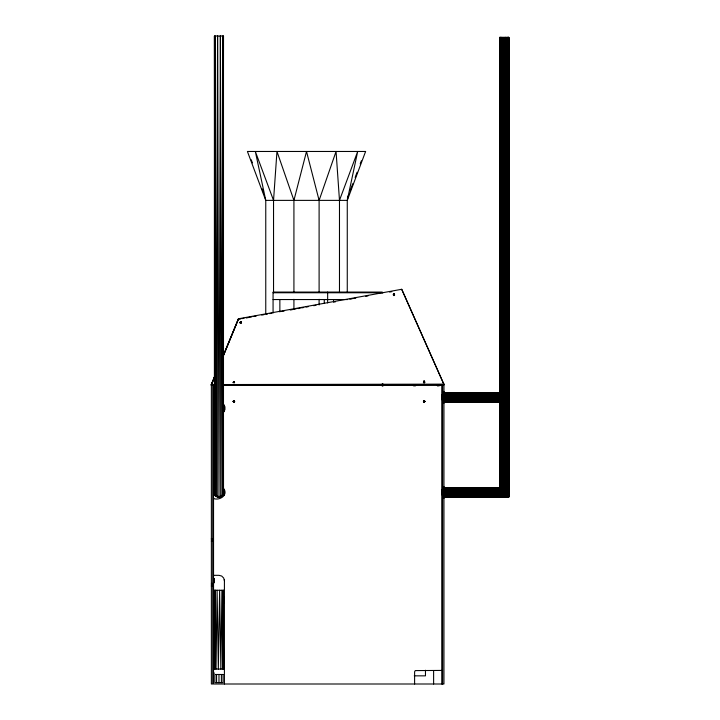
<?xml version="1.0" encoding="UTF-8"?>
<svg xmlns="http://www.w3.org/2000/svg" width="720" height="720" viewBox="0 0 720 720"><rect width="100%" height="100%" fill="white"/><g stroke="black" fill="none" stroke-linecap="round" stroke-linejoin="round"><path stroke-width="1.08" d="M217.584 36L217.251 496.62C220.077 497.889 223.569 495.513 223.488 492.453L223.488 36L214.47 36L214.47 492.453C214.389 495.531 217.872 497.826 220.707 496.62L220.374 36L218.979 496.962L217.584 36L215.793 495.639L217.584 496.746L220.374 496.746C223.137 495.819 224.451 492.156 222.624 489.798M223.488 36L223.146 494.181L222.624 36L222.165 495.639L220.374 36M500.04 59.796L499.968 37.359L499.842 392.931L443.133 393.003L500.094 393.192L500.355 37.359L500.508 393.606L443.133 394.173L501.759 394.857L502.011 37.359L502.533 395.631L443.133 396.189L446.742 396.81L503.379 396.477L504.261 37.359L504.261 492.453L461.565 492.921L460.791 491.733L443.133 491.283L502.533 490.725L502.533 399.087L443.133 398.529L447.885 397.944L503.379 398.241L503.379 491.571L447.561 491.823C444.411 492.723 449.649 493.668 447.201 491.733L443.133 492.453C443.835 493.47 449.73 493.632 447.201 491.733L503.379 491.571L443.133 491.283L446.742 491.904L446.922 493.119L505.143 493.335L505.431 37.359L504.261 397.359L505.143 493.335L443.133 493.623L447.885 493.038L505.143 493.335L461.583 492.939C457.29 493.812 463.761 492.669 460.512 491.787C459 494.505 463.455 491.868 460.323 491.904L447.561 491.823L460.323 491.904L460.152 492.795L460.791 493.173L505.143 493.335L461.466 493.038M460.872 496.44L444.24 496.719L508.428 496.62L443.133 496.359L508.014 496.206L508.167 37.359L508.428 496.62L443.133 496.809L508.752 496.944L508.617 37.359L508.77 496.962L443.133 496.962L443.133 487.944L499.77 487.962L508.77 496.962L508.77 37.359L499.752 37.359L499.77 392.868L504.261 397.359L499.752 401.868L443.133 401.868L443.133 392.85L499.77 392.868L444.24 393.066L464.301 393.471M214.542 377.865L214.92 213.678M461.142 396.729L503.379 396.477L443.133 396.189L461.367 396.936L503.379 396.477L503.091 37.359L502.533 395.631L443.133 395.1L501.759 394.857L501.075 37.359L500.508 393.606L443.133 393.453L500.094 393.192L499.968 37.359M507.447 37.359L506.772 494.955L443.133 495.639L508.014 496.206L507.447 37.359L507.447 495.639L443.133 495.639M214.632 657.774L214.65 669.06L214.47 590.265L223.308 590.265L223.488 669.06L214.65 669.06L215.181 590.265L214.173 601.731L215.154 604.224L213.543 601.992L214.803 601.479L214.632 598.005M222.822 667.944L223.146 657.819L224.415 657.333L222.804 655.101C223.893 657.18 225.045 660.852 222.75 662.553L223.155 661.248L224.415 661.761L222.804 663.993L223.56 660.474L223.146 601.497L224.415 601.992L222.804 604.224L223.56 600.705L223.308 590.265L222.777 669.06L221.931 590.265L220.851 669.06L219.618 590.265L218.34 669.06L217.107 590.265L216.027 669.06L215.181 590.265M234.567 382.743L234.009 381.456L233.226 382.743L233.55 381.528L234.567 382.743L234.009 381.456L233.226 382.743M241.425 322.83L240.867 321.543L240.084 322.83L240.408 321.615L241.425 322.83L240.867 321.543L240.084 322.83M214.812 490.725L214.812 494.181L215.334 36L215.793 495.639L214.812 494.181L214.47 36L214.47 492.453L215.334 495.108L217.584 496.746M214.326 491.733L215.334 495.108L214.479 492.174M214.92 595.827L214.65 669.06M223.308 590.265L223.488 669.06L223.146 661.275L223.785 657.585L222.75 656.541L223.38 656.037L224.415 657.333M214.326 408.951L215.046 406.458M218.052 496.233L217.593 497.187L214.587 494.118L214.497 490.401L215.118 489.789L214.101 493.155L215.253 495.684L217.593 497.187L220.365 497.187L222.705 495.684L223.857 493.155L223.461 490.401L222.84 489.789L223.857 493.155L222.705 495.684L220.104 497.016L217.854 497.016L215.253 495.684L214.101 493.155L214.497 490.401M223.29 493.173L223.434 491.733L222.624 495.108L220.374 496.746M273.537 292.563L273.537 200.376L276.966 151.47L293.922 200.376L293.922 292.563M214.515 407.556L214.812 409.95M222.624 410.877C223.74 406.206 223.902 410.508 222.624 405.576M214.497 492.966L214.524 491.733M223.461 407.718L223.488 492.453L222.624 495.108M423.522 401.094L423.675 401.958L424.548 401.958L424.701 401.094L423.882 400.797C422.136 402.606 426.375 401.94 424.107 400.752C421.857 402.039 426.231 402.471 424.233 400.761L423.477 401.202L424.233 402.102L424.791 401.436L424.233 400.761M215.208 656.541L214.578 656.037L213.543 658.593C215.163 658.818 214.893 657.747 213.543 657.333L215.154 655.101L213.543 657.333L214.803 657.846L214.812 661.275L213.543 661.761L215.154 663.993L214.173 661.509L214.812 657.819L214.803 598.068L213.543 597.555L215.154 595.323L214.101 598.023L214.173 601.731L213.543 601.677L214.812 598.05L214.47 590.265M214.101 657.801L214.173 661.509L213.543 661.446L214.803 657.846M223.857 601.524L223.785 597.816L222.804 595.323L224.415 597.555L223.155 598.068L223.488 599.769L222.75 602.784L224.415 600.723L223.407 600.642L223.146 601.497L223.785 597.816L222.75 596.763L223.38 596.259L224.415 597.555M214.497 406.179L214.101 408.924L214.587 409.887L214.497 406.179L215.118 405.558L214.101 408.924L214.866 410.616M241.191 323.19L241.263 322.542L240.111 322.362L240.318 323.19M394.389 295.497L394.461 294.849L393.948 295.65L393.606 294.993L394.389 295.497L394.065 293.85L393.309 294.246L393.516 295.506M424.521 382.761L424.197 381.114L423.414 382.401L423.738 381.186L424.755 382.401L423.738 382.257L424.08 382.914L424.755 382.401L424.197 381.114L423.648 382.77M441.954 399.753L442.251 395.595M441.954 494.847L442.251 490.689M223.461 406.179L222.705 411.453L223.857 408.924L222.84 405.558L223.857 408.924L223.371 409.887L222.615 409.608M219.906 496.233L220.365 497.187L223.371 494.118L223.461 490.401M447.579 396.738L447.714 397.872L446.22 398.079L460.791 398.079L461.529 397.26L460.791 396.639L447.561 396.729C444.78 398.061 449.217 397.98 447.48 396.693L503.379 396.477M214.173 578.799L214.173 582.714L213.543 582.975L214.101 582.507L213.543 578.853L214.173 578.799L213.543 578.538M223.56 600.705L222.75 596.763L223.407 598.905L223.92 598.662L224.415 599.778L223.416 601.353L223.38 603.288L224.415 601.992L223.155 601.479L224.415 597.87L223.785 597.816M223.488 659.547L223.146 661.275L224.415 657.648L223.785 657.585M447.633 397.944L447.561 396.729L447.93 397.314L447.201 398.079L443.133 397.359L446.742 396.81L446.922 398.025L503.379 398.241L443.133 398.529M447.633 493.038L447.876 492.174L447.201 491.733L447.894 492.678L446.22 493.173L446.922 493.119M461.394 492.768L504.261 492.453L461.367 492.03L461.214 493.038L461.475 492.228L460.791 491.733L503.379 491.571L461.142 491.823M293.922 200.376L306.513 151.47L319.104 200.376L319.104 292.563M393.606 293.922L393.363 294.723L394.182 294.453L394.623 295.137L394.065 293.85L393.714 294.453M447.885 397.944L447.201 396.639M459.864 398.061L460.647 398.061L460.071 397.359L460.791 396.639L461.457 397.638L459.801 398.07L461.565 397.908L461.169 396.738M447.885 493.038L460.512 493.119L446.436 493.137M222.912 409.995L223.443 407.556M214.47 492.453L215.046 490.689M319.104 200.376L336.06 151.47L339.48 200.376L339.48 292.563M339.48 200.376L357.687 151.47L347.265 200.376L347.265 292.563M347.364 198.18L348.534 195.066M350.091 190.917L352.818 183.645M355.149 177.417L357.093 172.233M360.207 163.926L361.377 160.812M214.605 385.128L211.23 385.137L211.23 384.561L215.055 375.318M222.705 356.814L238.428 318.798L401.715 289.287L444.078 384.723L222.48 385.119L443.943 385.128L443.943 393.696M214.857 376.281L211.419 384.588L212.67 385.11M223.443 355.518L238.482 319.176M211.23 385.137L215.055 375.885M223.56 355.338L238.428 318.798M415.026 385.812L415.323 385.128M438.804 385.812L439.092 385.128M223.758 412.038L224.937 409.59L224.937 406.863L223.758 404.415M447.804 397.602L460.152 397.701L447.831 397.521L460.323 396.81L447.786 396.936L460.08 397.224L460.791 398.079L461.376 396.936L504.261 397.359L461.565 397.827L503.379 398.241L461.196 397.98M223.29 408.78L222.84 187.569M214.101 598.023L213.543 598.824L214.551 598.905L214.812 598.05L213.543 597.555L214.578 596.259L215.208 596.763M223.857 661.302L224.415 660.501L223.407 660.42M423.738 381.186L423.855 381.717L424.602 381.321L424.674 381.987M442.26 398.133L441.774 397.638L442.251 396.738L442.26 398.133C441.513 402.75 442.116 390.978 441.774 396.252C443.151 396.54 441.099 398.709 442.26 398.394M442.26 493.227L441.774 492.732L442.251 491.832L442.26 493.227C441.513 497.844 442.116 486.072 441.774 491.346C443.151 491.643 441.099 493.803 442.26 493.488M415.404 385.812L415.953 385.128M439.173 385.812L439.731 385.128M447.984 397.908L460.512 398.025M461.565 397.908L503.379 398.241L461.466 397.944M215.865 495.963L216.396 495.369M214.803 601.479L213.543 599.778L214.542 598.194L214.173 597.816M214.812 661.275L213.543 659.547L214.542 657.963L214.173 657.585M223.56 660.474L222.75 656.541L223.407 658.683L223.92 658.431L224.415 659.547L223.416 661.131L223.38 663.057L224.415 661.761L223.155 661.248M423.477 401.202L424.341 400.797M215.046 409.995L214.497 407.718M223.29 492.093L223.461 492.966M213.543 409.671L214.371 408.951L213.543 409.581M213.543 652.842L214.371 652.122M213.543 669.141L214.371 668.421M233.802 400.761L233.244 401.436L233.802 402.102L234.558 401.67L233.802 400.761C231.804 402.426 236.187 402.066 233.919 400.752C231.651 401.985 235.89 402.588 234.153 400.797L233.334 401.094L233.487 401.958L234.36 401.958L234.513 401.094M213.543 652.752L214.371 652.077M215.208 602.784L214.578 603.288L213.543 601.992M215.208 662.553L214.578 663.057L213.543 661.761M461.124 397.998L461.475 397.134L460.791 396.639M213.543 409.329L214.371 408.78M213.543 425.637L214.371 425.079M213.543 652.5L214.371 651.951M213.543 668.799L214.371 668.25M223.29 492.579L222.912 490.689M234.414 382.455L233.253 382.275M442.512 384.804L443.754 384.246M213.543 408.951L214.371 408.591M213.543 425.25L214.371 424.89M213.543 652.122L214.371 651.762M446.274 398.061L447.057 398.061M238.437 319.374L240.642 318.978M241.83 318.645L244.044 318.249M246.159 317.979L251.784 316.854M253.998 316.458L256.212 316.053M261.747 315.063L263.961 314.667M266.211 314.253L267.57 314.01M269.793 313.614L271.827 313.245M281.664 311.472L284.121 311.031M290.295 310.005L292.5 309.6M293.832 309.285L296.046 308.889M298.017 308.61L300.222 308.205M301.581 307.89L303.795 307.494M306.009 307.098L308.214 306.693M313.749 305.703L315.963 305.298M333.711 302.103L335.493 301.788M349.866 299.232L352.08 298.836M353.583 298.53L355.797 298.134M365.751 296.334L367.965 295.938M389.592 292.059L391.797 291.654M213.543 408.474L214.371 408.348M213.543 424.782L214.371 424.656M213.543 651.645L214.371 651.519M213.543 667.953L214.371 667.827M222.84 407.754L223.641 407.664M222.84 491.985L223.641 491.886M446.499 492.318L443.133 492.453L446.571 492.795M446.436 398.043L446.922 398.025M448.731 397.224L443.133 397.359L446.571 397.701M459.927 396.945L462.168 396.891M460.08 492.318L447.921 492.246M446.445 492.372L448.659 492.318M459.711 492.057L461.925 492.003M446.31 398.349L448.542 398.304M502.533 490.725L443.133 490.194L501.759 489.951L501.759 399.861L443.133 400.545L500.508 401.112L500.508 488.7L443.133 488.547L500.094 488.286L500.094 401.526L443.133 401.715L499.77 401.85L444.24 401.652L456.498 401.391M446.31 493.443L448.542 493.398M447.921 397.368L460.08 397.224L447.921 397.152M501.759 489.951L443.133 489.267L500.508 488.7M448.002 492.966L460.512 493.119L447.804 492.696M459.801 493.164L460.647 493.155L460.017 493.137M502.533 399.087L443.133 399.618L501.759 399.861M461.394 397.674L504.261 397.359L461.502 397.152M459.828 398.088L460.791 398.079M461.529 492.354L504.261 492.453L461.394 492.696L504.261 492.453L461.502 492.246M447.939 397.26L460.08 397.224M462.069 488.52L444.24 488.187L499.77 487.962M463.374 489.96L477.99 489.897M211.23 384.561L214.605 384.552M222.48 384.543L444.069 384.147M500.508 401.112L443.133 401.265L500.094 401.526L444.249 401.643M443.133 401.715L499.842 401.778L499.842 488.025L443.133 488.097L500.094 488.286L444.249 488.169M273.069 292.752L382.923 292.752M273.069 299.547L347.715 299.547M442.584 391.491L443.943 391.491M442.584 392.067L443.943 392.067M443.133 394.173L501.075 394.173L501.075 37.359M446.445 397.359L448.659 397.359M459.72 397.359L504.261 397.359L461.529 397.26M443.133 400.545L501.075 400.545L501.075 489.267L443.133 489.267M442.584 402.642L443.943 402.642M442.584 403.227L443.943 403.227M442.584 486.585L443.943 486.585M442.584 487.161L443.943 487.161M446.463 492.453L448.686 492.453M459.801 492.453L504.261 492.453M442.584 497.736L443.943 497.736M442.584 498.321L443.943 498.321M213.543 498.564C219.672 500.805 228.393 495.216 223.758 488.637M211.374 538.641L212.733 538.641M211.374 539.01L212.733 539.01M211.374 540L212.733 540M211.374 541.359L212.733 541.359M213.543 575.325L218.979 575.325L221.697 576.045L223.686 578.034L224.415 580.752M211.374 583.47L212.733 583.47M211.374 584.829L212.733 584.829M211.374 585.828L212.733 585.828M211.374 586.188L212.733 586.188M441.774 670.419L415.278 670.599L414.603 671.778L414.603 684M213.543 673.128L214.47 673.128M414.252 675.846L425.466 675.846L425.466 670.248M444.249 393.075L500.094 393.192M443.133 487.944L499.842 488.025M443.133 496.809L508.689 496.872L508.77 37.359M447.813 397.674L460.152 397.701M447.813 492.768L460.152 492.795M446.211 493.173L447.201 493.173M478.935 495L481.176 495.009M444.24 496.746L508.77 496.962L508.617 37.359M443.133 493.623L505.989 494.181L506.52 37.359L506.772 494.955L443.133 494.712L505.989 494.181L505.431 37.359M459.864 493.155L460.647 493.155M446.274 493.155L447.057 493.155M446.31 396.369L448.542 396.414M446.31 491.463L448.542 491.508M446.481 492.534L448.713 492.579M459.891 492.84L462.123 492.885M446.49 397.44L448.731 397.494M459.927 397.773L462.168 397.827M460.017 398.043L460.647 398.061M233.694 400.797L234.558 401.202M214.317 407.664L215.118 407.754M214.317 491.886L215.118 491.985M213.543 407.979L214.371 408.105M213.543 424.278L214.371 424.404M213.543 651.15L214.371 651.267M222.615 493.83L223.371 494.118M213.543 407.502L214.371 407.862M213.543 423.81L214.371 424.17M213.543 650.673L214.371 651.033M213.543 666.981L214.371 667.341M213.543 407.124L214.371 407.673M213.543 423.423L214.371 423.972M213.543 650.295L214.371 650.844M213.543 406.872L214.371 407.547M213.543 423.171L214.371 423.846M213.543 650.043L214.371 650.718L213.543 649.953M213.543 666.342L214.371 667.017M213.543 423.09L214.371 423.81M213.543 406.782L214.371 407.502M221.562 495.369L222.093 495.963M436.932 385.128L437.526 385.812M413.163 385.128L413.748 385.812M437.274 385.128L437.724 385.812M413.496 385.128L413.946 385.812M223.29 407.862L222.912 406.458M444.078 384.723L401.715 289.287M223.146 598.05L222.84 596.106M251.253 159.777L252.423 162.891M262.152 188.838L263.322 191.952M273.537 200.376L255.33 151.47L265.761 200.376L265.761 313.929M240.408 321.615L240.516 322.146M233.55 381.528L233.667 382.059M424.197 381.114L424.314 381.717M438.129 385.128L438.228 385.812M414.351 385.128L414.45 385.812M394.461 294.057L394.542 294.723M241.263 321.75L241.344 322.416M234.414 381.663L234.486 382.329M223.326 598.005L223.407 598.905M223.326 657.774L223.407 658.683M214.551 600.642L214.632 601.542L214.398 598.842M214.551 660.411L214.632 661.32L214.398 658.62M443.943 401.022L443.943 488.79M443.943 496.116L443.943 684L213.543 684L213.543 385.128M442.584 385.128L442.584 684M441.774 385.128L441.774 684M433.62 670.518L433.62 684M382.923 383.823L382.923 386.073M382.248 292.752L382.248 292.077L273.069 292.077L273.069 313.038M382.248 383.823L382.248 386.091M333.54 299.547L333.54 301.788M327.654 292.077L327.654 302.922M324.261 299.547L324.261 302.922M319.104 299.313L319.104 304.938M293.922 299.313L293.922 309.429M279.864 299.547L279.864 311.913M224.415 405.405L224.415 411.03M224.415 489.654L224.415 495.306M224.415 579.528L224.415 684M221.391 674.487L221.391 682.641M218.979 674.487L218.979 682.641M216.567 674.487L216.567 682.641M234.594 401.319L234.153 402.075L233.253 401.319L233.919 400.752L234.594 401.319M424.782 401.319L424.341 402.075L423.522 401.778L424.107 400.752L424.782 401.319M365.607 151.47L347.265 200.376L265.761 200.376L247.419 151.47L365.607 151.47M214.371 425.25L213.543 425.97L214.371 425.205M212.733 385.128L211.374 385.128L211.374 684L212.733 684L212.733 385.128M223.056 674.487L214.902 674.487L214.902 682.641L223.056 682.641L223.056 674.487"/></g></svg>
